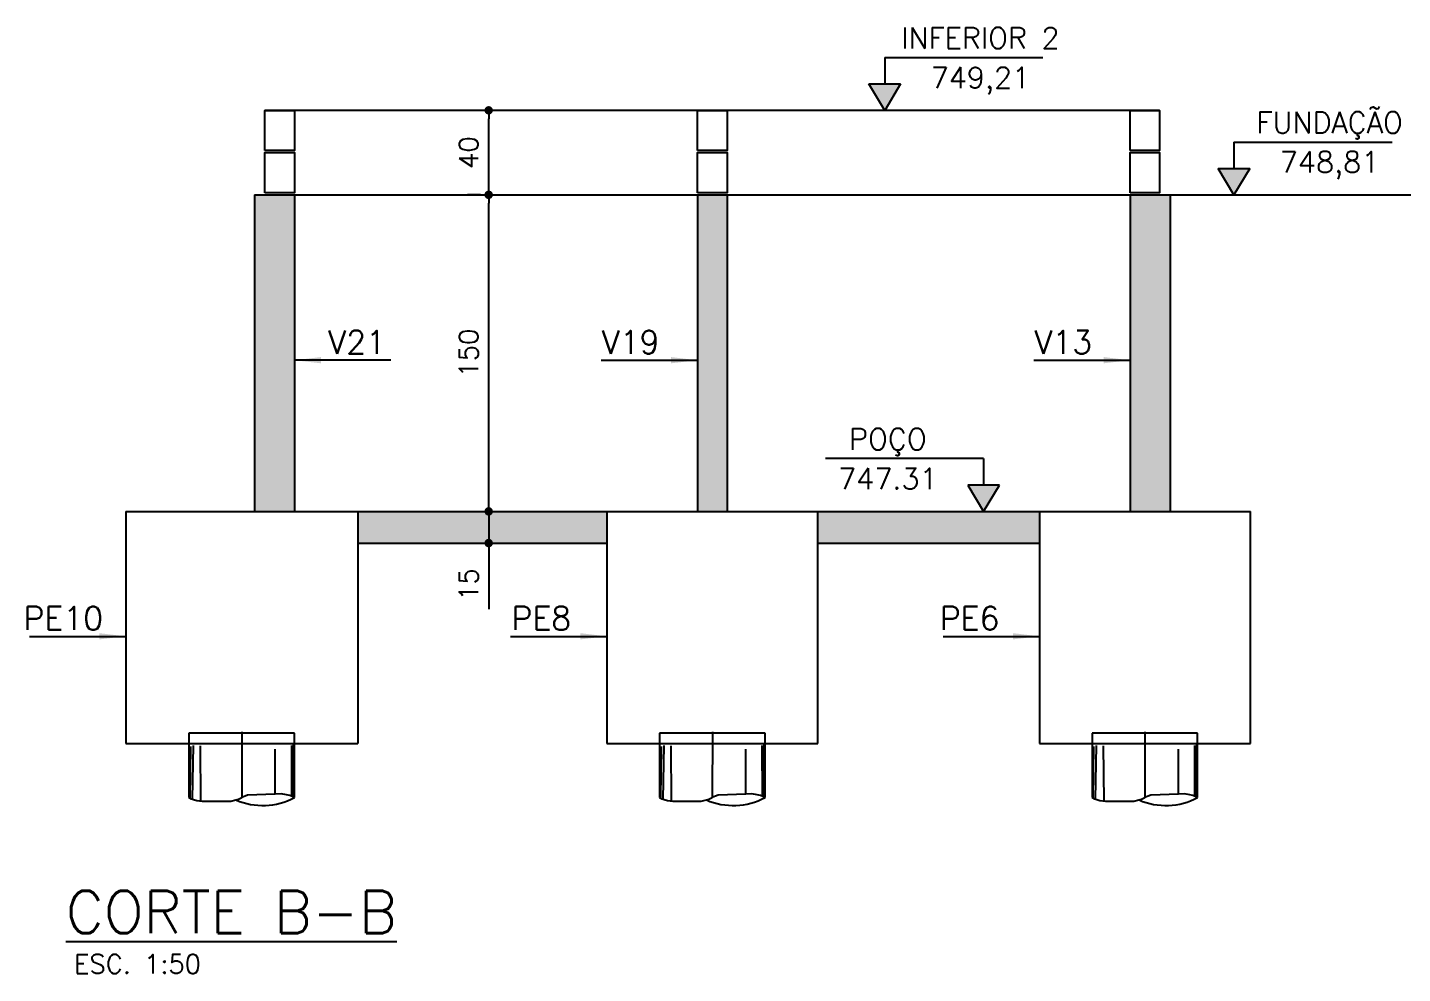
# Model space of a CAD drawing. Extents: x -15987 to 10953, y -16747 to -1189.
# Drawn here: x 8168 to 8820, y -16361 to -15913 of the extents above; entities that cross this region are included whole.
import ezdxf
from ezdxf.enums import TextEntityAlignment as Align

# ---------------------------------------------------------------- set-up
doc = ezdxf.new("R2010")
doc.units = 0
doc.header["$LTSCALE"] = 25
for name, color, linetype in [('COTA', 1, 'Continuous'), ('H2', 252, 'Continuous'), ('Linha_fina', 1, 'Continuous'), ('P-D', 2, 'Continuous'), ('Pena_1', 1, 'Continuous'), ('Pena_2', 2, 'Continuous'), ('PENA_3', 3, 'Continuous'), ('TEXTO', 3, 'Continuous')]:
    doc.layers.add(name, color=color, linetype=linetype)
doc.styles.add('COTA', font='romans.shx')
doc.styles.get("Standard").update_dxf_attribs({"font": 'romans.shx'})
doc.styles.add('TEXTO', font='romans.shx', dxfattribs={"height": 10})
doc.styles.add('Texto1', font='romans.shx', dxfattribs={"height": 9})
doc.styles.add('Texto3', font='romans.shx', dxfattribs={"height": 20})
doc.dimstyles.new('forma', dxfattribs={"dimscale": 5, "dimtxt": 1.8, "dimasz": 0.8, "dimexe": 2, "dimexo": 1, "dimgap": 1, "dimtad": 1, "dimdec": 1, "dimzin": 9, "dimtxsty": 'COTA', "dimblk1": 'DOT', "dimblk2": 'DOT', "dimsah": 1, "dimcen": 0, "dimdle": 1, "dimclrd": 256, "dimclre": 256, "dimclrt": 2, "dimadec": 0, "dimazin": 0, "dimtfac": 1, "dimtdec": 0, "dimtmove": 0, "dimatfit": 3, "dimfxl": 1, "dimtolj": 1, "dimtzin": 0, "dimarcsym": 0})

# ---------------------------------------------------------------- blocks, each defined once
blk = doc.blocks.new('A$C5309c8dd')
at = {"layer": 'Pena_1'}
for p, q in [((-29.21, 0), (29.12, 0)), ((24.95, 5), (-25.05, 5)), ((-25.05, 5), (-25.05, 0.6)), ((-25.05, 0.59), (-25.04, -25.58)), ((0.01, 5.5), (-0.04, -25.58)), ((24.56, -25.39), (24.55, 0.24)), ((24.95, 0.6), (24.95, 5)), ((24.96, -25.58), (24.95, 0.6)), ((-24.49, -25.84), (-24.15, -1.3)), ((-23.38, -26.31), (-22.89, -0.97)), ((-19.36, -27.3), (-19.59, -1.08)), ((15.88, -23.95), (15.87, -2.62)), ((23.68, -24.99), (23.67, -0.97))]:
    blk.add_line(p, q, dxfattribs=at)
for points in [[(-25.04, -25.58), (-23.93, -26.1), (-22.83, -26.51), (-21.31, -26.94), (-18.77, -27.29), (-5.26, -27.2), (-2.82, -26.69), (-1.63, -26.29), (-0.04, -25.58)], [(24.96, -25.58), (23.84, -25.05), (22.75, -24.64), (21.22, -24.21), (18.68, -23.86), (15.88, -23.95), (2.73, -24.46), (1.54, -24.86), (-0.04, -25.58)]]:
    blk.add_lwpolyline(points, dxfattribs=at)
blk.add_arc((9.91, 2.77), 32.09, 246.63435, 297.96273, dxfattribs=at)
blk = doc.blocks.new('ss')
at = {"layer": 'Linha_fina'}
blk.add_solid([(0, 0), (-2.5, -0.29), (-2.5, 0.3)], dxfattribs=at)
blk = doc.blocks.new('_Dot')
at = {"color": 0, "linetype": 'ByBlock', "lineweight": -2}
blk.add_line((-0.5, 0), (-1, 0), dxfattribs=at)
at = {"color": 0, "linetype": 'ByBlock', "const_width": 0.5}
blk.add_lwpolyline([(-0.25, 0, 1), (0.25, 0, 1)], format="xyb", close=True, dxfattribs=at)
blk = doc.blocks.new('*D18')
at = {"layer": 'COTA', "lineweight": -2, "transparency": 16777216}
for p, q in [((8386.63, -16138.39), (8386.63, -16134.39)), ((8385.56, -16142.39), (8396.63, -16142.39)), ((8386.63, -16142.39), (8386.63, -16157.39)), ((8385.56, -16157.39), (8396.63, -16157.39)), ((8386.63, -16161.39), (8386.63, -16188.68))]:
    blk.add_line(p, q, dxfattribs=at)
at = {"layer": 'Defpoints', "color": 0, "transparency": 16777216}
for p in [(8380.56, -16142.39), (8380.56, -16157.39), (8386.63, -16157.39)]:
    blk.add_point(p, dxfattribs=at)
at = {"layer": 'COTA', "lineweight": -2, "transparency": 16777216, "xscale": 4, "yscale": 4, "zscale": 4}
for p, rotation in [((8386.63, -16142.39), 270), ((8386.63, -16157.39), 90)]:
    blk.add_blockref('_Dot', p, dxfattribs=dict(at, rotation=rotation))
at = {"layer": 'COTA', "color": 2, "transparency": 16777216, "insert": (8377.13, -16177.03), "char_height": 9, "attachment_point": 5, "rotation": 90, "style": 'COTA'}
blk.add_mtext('\\A1;15 ', dxfattribs=at)
blk = doc.blocks.new('elevação_d')
at = {"layer": 'Linha_fina', "linetype": 'Continuous'}
blk.add_hatch(color=256, dxfattribs=at).paths.add_polyline_path([(0, 0), (1.5, 2.5), (-1.5, 2.5)])
at = {"layer": 'Linha_fina'}
for p, q in [((0, 5), (0, 2.5)), ((0, 5), (15, 5)), ((0, 0), (-1.5, 2.5)), ((-1.5, 2.5), (1.5, 2.5)), ((1.5, 2.5), (0, 0))]:
    blk.add_line(p, q, dxfattribs=at)
at = {"layer": 'TEXTO', "linetype": 'Continuous', "style": 'TEXTO'}
for p in [(9.07, 5.25), (9.07, 1.5)]:
    blk.add_attdef('XXXX.XX', text='', height=2, dxfattribs=at).set_placement(p, align=Align.BOTTOM_CENTER)
blk = doc.blocks.new('*D22')
at = {"layer": 'COTA', "lineweight": -2, "transparency": 16777216}
for p, q in [((8382.68, -15992.39), (8376.63, -15992.39)), ((8386.63, -16138.39), (8386.63, -15996.39)), ((8385.56, -16142.39), (8396.63, -16142.39))]:
    blk.add_line(p, q, dxfattribs=at)
at = {"layer": 'Defpoints', "color": 0, "transparency": 16777216}
for p in [(8386.63, -15992.39), (8387.68, -15992.39), (8380.56, -16142.39)]:
    blk.add_point(p, dxfattribs=at)
at = {"layer": 'COTA', "lineweight": -2, "transparency": 16777216, "xscale": 4, "yscale": 4, "zscale": 4}
for p, rotation in [((8386.63, -15992.39), 90), ((8386.63, -16142.39), 270)]:
    blk.add_blockref('_Dot', p, dxfattribs=dict(at, rotation=rotation))
at = {"layer": 'COTA', "color": 2, "transparency": 16777216, "insert": (8377.13, -16067.39), "char_height": 9, "attachment_point": 5, "rotation": 90, "style": 'COTA'}
blk.add_mtext('\\A1;150 ', dxfattribs=at)
blk = doc.blocks.new('*D23')
at = {"layer": 'COTA', "lineweight": -2, "transparency": 16777216}
for p, q in [((8384.33, -15952.39), (8376.63, -15952.39)), ((8386.63, -15988.39), (8386.63, -15956.39)), ((8382.68, -15992.39), (8376.63, -15992.39))]:
    blk.add_line(p, q, dxfattribs=at)
at = {"layer": 'Defpoints', "color": 0, "transparency": 16777216}
for p in [(8386.63, -15952.39), (8389.33, -15952.39), (8387.68, -15992.39)]:
    blk.add_point(p, dxfattribs=at)
at = {"layer": 'COTA', "lineweight": -2, "transparency": 16777216, "xscale": 4, "yscale": 4, "zscale": 4}
for p, rotation in [((8386.63, -15952.39), 90), ((8386.63, -15992.39), 270)]:
    blk.add_blockref('_Dot', p, dxfattribs=dict(at, rotation=rotation))
at = {"layer": 'COTA', "color": 2, "transparency": 16777216, "insert": (8377.13, -15972.39), "char_height": 9, "attachment_point": 5, "rotation": 90, "style": 'COTA'}
blk.add_mtext('\\A1;40 ', dxfattribs=at)

msp = doc.modelspace()

# ---------------------------------------------------------------- hatches: boundary and pattern name
at = {"layer": 'H2'}
h = msp.add_hatch(color=256, dxfattribs=at)
h.paths.add_polyline_path([(8294.6, -15992.39), (8275.6, -15992.39), (8275.6, -16142.39), (8294.6, -16142.39)])
h.paths.add_polyline_path([(8499.6, -15992.39), (8485.6, -15992.39), (8485.6, -16142.39), (8499.6, -16142.39)])
h.paths.add_polyline_path([(8690.6, -16142.39), (8709.6, -16142.39), (8709.6, -15992.39), (8690.6, -15992.39)])
h = msp.add_hatch(color=256, dxfattribs=at)
h.paths.add_polyline_path([(8442.6, -16157.39), (8442.6, -16142.39), (8324.6, -16142.39), (8324.6, -16157.39)])
h.paths.add_polyline_path([(8647.6, -16142.39), (8542.6, -16142.39), (8542.6, -16157.39), (8647.6, -16157.39)])

# ---------------------------------------------------------------- linework, layer by layer
at = {"layer": 'COTA'}
for p, q in [((8442.6, -16252.39), (8444.92, -16252.39)), ((8442.6, -16252.39), (8444.92, -16252.39)), ((8647.6, -16252.39), (8649.92, -16252.39)), ((8647.6, -16252.39), (8649.92, -16252.39))]:
    msp.add_line(p, q, dxfattribs=at)
at = {"layer": 'Linha_fina'}
for p, q in [((8340.2, -16070.77), (8294.6, -16070.77)), ((8440, -16070.77), (8485.6, -16070.77)), ((8645, -16070.77), (8690.6, -16070.77)), ((8169, -16201.57), (8214.6, -16201.57)), ((8397, -16201.57), (8442.6, -16201.57)), ((8602, -16201.57), (8647.6, -16201.57))]:
    msp.add_line(p, q, dxfattribs=at)
at = {"layer": 'Pena_1'}
for p, q in [((8704.6, -15952.39), (8280.6, -15952.39)), ((8294.6, -15992.39), (8825.57, -15992.39))]:
    msp.add_line(p, q, dxfattribs=at)
for points in [[(8280.6, -15971.39), (8280.6, -15952.39), (8294.6, -15952.39), (8294.6, -15971.39)], [(8485.6, -15971.39), (8485.6, -15952.39), (8499.6, -15952.39), (8499.6, -15971.39)], [(8690.6, -15971.39), (8690.6, -15952.39), (8704.6, -15952.39), (8704.6, -15971.39)], [(8280.6, -15991.39), (8280.6, -15972.39), (8294.6, -15972.39), (8294.6, -15991.39)], [(8485.6, -15991.39), (8485.6, -15972.39), (8499.6, -15972.39), (8499.6, -15991.39)], [(8690.6, -15991.39), (8690.6, -15972.39), (8704.6, -15972.39), (8704.6, -15991.39)]]:
    msp.add_lwpolyline(points, close=True, dxfattribs=at)
at = {"layer": 'Pena_2'}
for p, q in [((8214.6, -16142.39), (8214.6, -16252.39)), ((8324.6, -16142.39), (8324.6, -16252.39)), ((8442.6, -16142.39), (8442.6, -16252.39)), ((8542.6, -16252.39), (8542.6, -16142.39)), ((8647.6, -16142.39), (8647.6, -16252.39)), ((8747.6, -16252.39), (8747.6, -16142.39)), ((8214.6, -16252.39), (8324.6, -16252.39)), ((8442.6, -16252.39), (8467.6, -16252.39)), ((8517.6, -16252.39), (8542.6, -16252.39)), ((8647.6, -16252.39), (8672.6, -16252.39)), ((8722.6, -16252.39), (8747.6, -16252.39))]:
    msp.add_line(p, q, dxfattribs=at)
at = {"layer": 'PENA_3'}
for p, q in [((8275.6, -15992.39), (8294.6, -15992.39)), ((8275.6, -15992.39), (8275.6, -16142.39)), ((8294.6, -15992.39), (8294.6, -16142.39)), ((8485.6, -15992.39), (8499.6, -15992.39)), ((8485.6, -15992.39), (8485.6, -16142.39)), ((8499.6, -15992.39), (8499.6, -16142.39)), ((8690.6, -15992.39), (8709.6, -15992.39)), ((8690.6, -15992.39), (8690.6, -16142.39)), ((8709.6, -15992.39), (8709.6, -16142.39)), ((8214.6, -16142.39), (8747.6, -16142.39)), ((8324.6, -16157.39), (8442.6, -16157.39)), ((8542.6, -16157.39), (8647.6, -16157.39))]:
    msp.add_line(p, q, dxfattribs=at)

# ---------------------------------------------------------------- block references
at = {"layer": 'COTA'}
ref = msp.add_blockref('elevação_d', (8621.19, -16142.39), dxfattribs=dict(at, xscale=-5, yscale=5, zscale=5))
ref.add_attrib('XXXX.XX', 'POÇO', dxfattribs={"layer": 'TEXTO', "linetype": 'Continuous', "height": 10, "style": 'TEXTO'}).set_placement((8575.83, -16116.14), align=Align.BOTTOM_CENTER)
ref.add_attrib('XXXX.XX', '747.31', dxfattribs={"layer": 'TEXTO', "linetype": 'Continuous', "height": 10, "style": 'TEXTO'}).set_placement((8575.83, -16134.89), align=Align.BOTTOM_CENTER)
at = {"layer": 'Pena_1'}
ref = msp.add_blockref('elevação_d', (8574.3, -15952.39), dxfattribs=dict(at, xscale=5, yscale=5, zscale=5))
ref.add_attrib('XXXX.XX', 'INFERIOR 2', dxfattribs={"layer": 'TEXTO', "linetype": 'Continuous', "height": 10, "style": 'TEXTO'}).set_placement((8619.66, -15926.14), align=Align.BOTTOM_CENTER)
ref.add_attrib('XXXX.XX', '749,21', dxfattribs={"layer": 'TEXTO', "linetype": 'Continuous', "height": 10, "style": 'TEXTO'}).set_placement((8619.66, -15944.89), align=Align.BOTTOM_CENTER)
ref = msp.add_blockref('elevação_d', (8739.79, -15992.39), dxfattribs=dict(at, xscale=5, yscale=5, zscale=5))
ref.add_attrib('XXXX.XX', 'FUNDAÇÃO', dxfattribs={"layer": 'TEXTO', "linetype": 'Continuous', "height": 10, "style": 'TEXTO'}).set_placement((8785.15, -15966.14), align=Align.BOTTOM_CENTER)
ref.add_attrib('XXXX.XX', '748,81', dxfattribs={"layer": 'TEXTO', "linetype": 'Continuous', "height": 10, "style": 'TEXTO'}).set_placement((8785.15, -15984.89), align=Align.BOTTOM_CENTER)
at = {"layer": 'Pena_1', "yscale": 5, "zscale": 5}
for p, xscale in [((8294.6, -16070.77), -5), ((8485.6, -16070.77), 5), ((8690.6, -16070.77), 5), ((8214.6, -16201.57), 5), ((8442.6, -16201.57), 5), ((8647.6, -16201.57), 5)]:
    msp.add_blockref('ss', p, dxfattribs=dict(at, xscale=xscale))
at = {"layer": 'Pena_2'}
for p in [(8269.64, -16252.39), (8492.64, -16252.39), (8697.64, -16252.39)]:
    msp.add_blockref('A$C5309c8dd', p, dxfattribs=at)

# ---------------------------------------------------------------- texts
at = {"layer": 'P-D', "linetype": 'Continuous'}
for s, p in [('V21', (8310.59, -16067.69)), ('V19', (8440.27, -16067.69)), ('V13', (8645.27, -16067.69)), ('PE10', (8166.19, -16198.49)), ('PE8', (8397.47, -16198.49)), ('PE6', (8600.41, -16198.49))]:
    msp.add_text(s, height=11, dxfattribs=at).set_placement(p)
at = {"layer": 'TEXTO', "color": 4, "style": 'Texto3'}
msp.add_text('%%UCORTE B-B', height=20, dxfattribs=at).set_placement((8186.26, -16342.12))
at = {"layer": 'TEXTO', "color": 2, "style": 'Texto1'}
msp.add_text('ESC. 1:50', height=9, dxfattribs=at).set_placement((8190.12, -16361.3))

# ---------------------------------------------------------------- dimensions: what is measured, and where the dimension line sits
at = {"layer": 'COTA'}
for base, p1, p2, override, picture, middle in [((8386.63, -15952.39), (8387.68, -15992.39), (8389.33, -15952.39), {"dimpost": ' ', "dimtmove": 1}, '*D23', (8377.13, -15972.39)), ((8386.63, -15992.39), (8380.56, -16142.39), (8387.68, -15992.39), {"dimpost": ' ', "dimtmove": 1}, '*D22', (8377.13, -16067.39)), ((8386.63, -16157.39), (8380.56, -16142.39), (8380.56, -16157.39), {"dimpost": ' '}, '*D18', (8377.13, -16177.03))]:
    dim = msp.add_linear_dim(base=base, p1=p1, p2=p2, angle=90, dimstyle='forma', override=override, dxfattribs=at)
    dim.commit()
    dim.dimension.update_dxf_attribs({"geometry": picture, "text_midpoint": middle})

doc.saveas('drawing.dxf')
